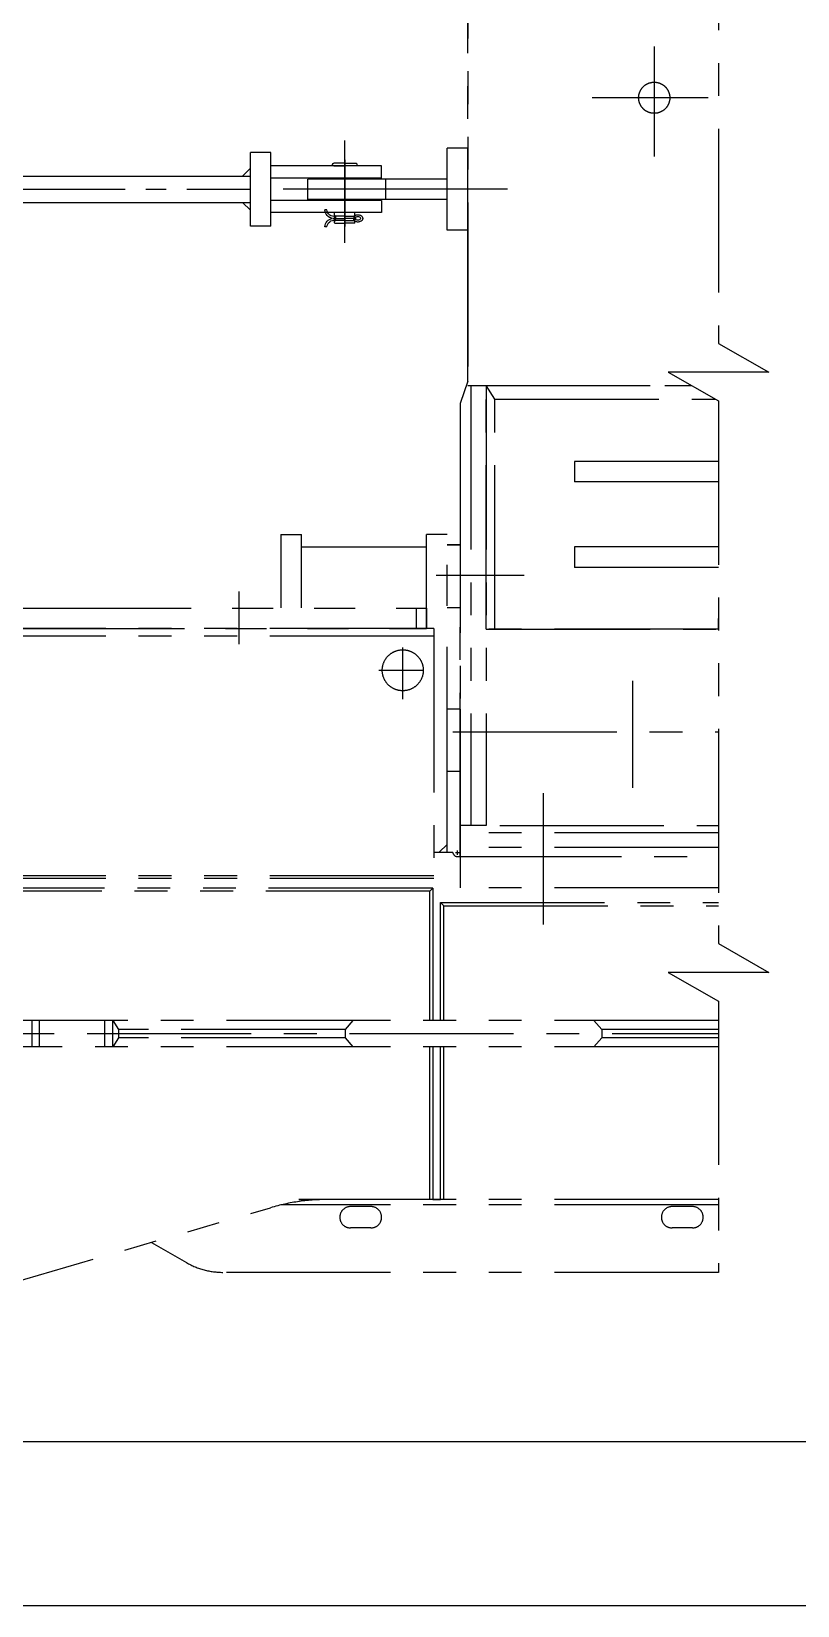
# Model space of a CAD drawing. Header units: millimetres. Extents: x 0 to 23760, y 0 to 16800.
# Drawn here: x 10535 to 12403, y 0 to 3840 of the extents above; entities that cross this region are included whole.
import ezdxf

# ---------------------------------------------------------------- set-up
doc = ezdxf.new("R2010")
doc.units = ezdxf.units.MM
doc.header["$LTSCALE"] = 400
doc.linetypes.add('G', pattern=[2, 1.25, -0.25, 0.25, -0.25])
doc.linetypes.add('K', pattern=[2.5, 1.25, -0.25, 0.25, -0.25, 0.25, -0.25])
for name, color, linetype in [('01', 7, 'Continuous'), ('02', 1, 'Continuous'), ('05', 4, 'G'), ('07', 6, 'K')]:
    doc.layers.add(name, color=color, linetype=linetype)

# ---------------------------------------------------------------- blocks, each defined once
blk = doc.blocks.new('wqtwqwqrwq')
for p, q in [((-6122.4, 6358.8), (-6106.4, 6374.8)), ((-6122.4, 6358.8), (-5127.4, 6358.8)), ((-6122.4, 6358.8), (-6122.4, 6324.8)), ((-6106.4, 6374.8), (-3032.4, 6374.8)), ((-5115.4, 6374.8), (-5115.4, 6370.8)), ((-3057.4, 6374.8), (-3057.4, 6324.8)), ((-3032.4, 6374.8), (-3032.4, 6324.8)), ((-6122.4, 6324.8), (-3032.4, 6324.8))]:
    blk.add_line(p, q)
blk.add_arc((-5127.4, 6370.8), 12, 270, 0)
at = {"layer": '05', "color": 4, "linetype": 'G'}
for p, q in [((-5274.4, 6442.8), (-5274.4, 6253)), ((-3489.4, 6286.4), (-3489.4, 6415))]:
    blk.add_line(p, q, dxfattribs=at)
blk = doc.blocks.new('weweerww')
for p, q in [((5741.6, 6846.6), (5970.6, 6846.6)), ((5970.6, 6796.6), (5970.6, 6846.6)), ((5196.6, 6796.6), (5970.6, 6796.6))]:
    blk.add_line(p, q)
at = {"layer": '01', "color": 7, "linetype": 'Continuous'}
blk.add_line((5195.6, 6815.6), (5214.6, 6796.6), dxfattribs=at)
blk = doc.blocks.new('EWERWE')
at = {"layer": '05', "color": 4, "linetype": 'G', "ltscale": 0.8}
for p, q in [((-7807.4, 4894.4), (-7807.4, 8354)), ((-10090.8, 8329.1), (-10090.8, 8046.2)), ((-10215.8, 8197.2), (-9947.5, 8197.2))]:
    blk.add_line(p, q, dxfattribs=at)
at = {"layer": '07', "color": 6, "linetype": 'K', "ltscale": 0.8}
for p, q in [((-9355.4, 7808.5), (-9355.4, 8346.6)), ((-9203.6, 8354), (-9203.6, 8002.5)), ((-9153.6, 8354), (-9153.6, 8002.5)), ((-8995, 8354), (-8995, 8002.5)), ((-8945, 8354), (-8945, 8002.5)), ((-8794.4, 8354), (-8820.4, 8354)), ((-8794.4, 8354), (-8794.4, 7787.5)), ((-8794.4, 7787.5), (-8794.4, 8354)), ((-8543.9, 7705.8), (-8543.9, 8354)), ((-8315.4, 7820.7), (-8315.4, 8354)), ((-8297, 8354), (-8297, 7724.2)), ((-8261.5, 8354), (-8261.5, 7724.2)), ((-8239.2, 7717.2), (-8239.2, 8354)), ((-8162.9, 8354), (-8162.9, 7724.2)), ((-8126.9, 7676.1), (-8126.9, 8354)), ((-8118.9, 7684), (-8118.9, 8354)), ((-7839.4, 8354), (-7839.4, 6108.1)), ((-7817.4, 8354), (-7817.4, 8069.1)), ((-7797.4, 8354), (-7797.4, 8069.1)), ((-7775.4, 8354), (-7775.4, 6108.1)), ((-7402.9, 8354), (-7402.9, 7331.3)), ((-7402.9, 8354), (-7402.9, 7676.1)), ((-7389.9, 8354), (-7389.9, 7286.6)), ((-7224.9, 8354), (-7224.9, 7145.7)), ((-9388.4, 7743), (-9388.4, 8288.8)), ((-9388.4, 7787.5), (-9388.4, 8288.8)), ((-7385.4, 8290.6), (-7385.4, 8240.6)), ((-7333.4, 8290.6), (-7333.4, 8240.6)), ((-8407.2, 8144.7), (-8668.5, 8144.7)), ((-7839.4, 8049.6), (-7817.4, 8069.1)), ((-7817.4, 8069.1), (-7797.4, 8069.1)), ((-7797.4, 8069.1), (-7775.4, 8049.6)), ((-9203.6, 8002.5), (-9153.6, 8002.5)), ((-8995, 8002.5), (-8945, 8002.5)), ((-8073.8, 7927.3), (-8393.8, 7927.3)), ((-8925, 7880), (-8925, 7665.2)), ((-9355.4, 7808.5), (-9388.4, 7787.5)), ((-8794.4, 7808.5), (-9355.4, 7808.5)), ((-9388.4, 7787.5), (-8315.4, 7787.5)), ((-8794.4, 7787.5), (-9388.4, 7787.5)), ((-8315.4, 7787.5), (-8315.4, 7724.2)), ((-10635.4, 7743), (-9388.4, 7743)), ((-9399.4, 7742.5), (-10369.4, 7742.5)), ((-9399.4, 7742.5), (-9345.1, 7724.2)), ((-9388.4, 7750.4), (-8315.4, 7750.4)), ((-9345.1, 7724.2), (-8162.9, 7724.2)), ((-8999.9, 7692.1), (-8999.9, 7724.2)), ((-8999.9, 7724.2), (-8999.9, 7692.1)), ((-8999.9, 7724.2), (-8845.9, 7724.2)), ((-8239.2, 7724.2), (-8845.9, 7724.2)), ((-8845.9, 7724.2), (-8845.9, 7692.1)), ((-8598.9, 7724.2), (-8598.9, 7692.1)), ((-8598.9, 7724.2), (-8446.9, 7724.2)), ((-8446.9, 7724.2), (-8446.9, 7692.1)), ((-8249.2, 7713), (-8249.2, 7722)), ((-8243.5, 7717.2), (-8254.4, 7717.2)), ((-8244.2, 7708.5), (-8249.9, 7705.3)), ((-8249.9, 7660.1), (-8249.9, 7705.3)), ((-8118.9, 7684), (-8126.9, 7676.1)), ((-7839.4, 7684), (-8118.9, 7684)), ((-7402.9, 7684), (-7775.4, 7684)), ((-8795.9, 7660.1), (-8795.9, 5736.1)), ((-8795.9, 7660.1), (-8185.9, 7660.1)), ((-8776.9, 7660.1), (-8776.9, 5736.1)), ((-8192.5, 7660.1), (-8192.5, 6194.6)), ((-8185.9, 7660.1), (-8185.9, 6175.6)), ((-8161.9, 7657.1), (-8161.9, 6176.1)), ((-8161.9, 7657.1), (-7839.4, 7657.1)), ((-8155.2, 7650.4), (-8161.9, 7657.1)), ((-8155.2, 7650.4), (-8155.2, 6216.1)), ((-7839.4, 7650.4), (-8155.2, 7650.4)), ((-7839.4, 7676.1), (-8126.9, 7676.1)), ((-7402.9, 7676.1), (-7775.4, 7676.1)), ((-7775.4, 7657.1), (-7402.9, 7657.1)), ((-7402.9, 7650.4), (-7775.4, 7650.4)), ((-7402.9, 7657.1), (-7402.9, 7676.1)), ((-7402.9, 7657.1), (-7402.9, 7403.7)), ((-8994.9, 7337.1), (-8994.9, 7642.1)), ((-8693.9, 7525.4), (-8693.9, 7632.3)), ((-8623.8, 7584.1), (-8749.3, 7584.1)), ((-7385.4, 7506.6), (-7385.4, 7456.6)), ((-7333.4, 7506.6), (-7333.4, 7456.6)), ((-7839.4, 7462.5), (-7817.4, 7443.8)), ((-7797.4, 7443.8), (-7775.4, 7462.5)), ((-7817.4, 7443.8), (-7817.4, 6891.3)), ((-7817.4, 7443.8), (-7797.4, 7443.8)), ((-7797.4, 7443.8), (-7797.4, 6891.3)), ((-7402.9, 7403.7), (-7402.9, 7331.1)), ((-7402.9, 7331.1), (-7402.9, 7381.4)), ((-9024.9, 7287.1), (-9024.9, 7337.1)), ((-9020.9, 7337.1), (-9024.9, 7337.1)), ((-8845.9, 7337.1), (-9023.9, 7337.1)), ((-8845.9, 7337.1), (-8997.9, 7337.1)), ((-9024.9, 7287.1), (-8845.9, 7287.1)), ((-7145.1, 6445.4), (-7382.6, 7261.8)), ((-7298.1, 6971.2), (-7248.7, 7056.7)), ((-7839.4, 6877.6), (-7817.4, 6891.3)), ((-7839.4, 6890.8), (-7839.4, 6692.8)), ((-7839.4, 6876.3), (-7775.4, 6876.3)), ((-7817.4, 6891.3), (-7797.4, 6891.3)), ((-7797.4, 6891.3), (-7775.4, 6877.6)), ((-7775.4, 6857.8), (-7839.4, 6857.8)), ((-7775.4, 6698.1), (-7839.4, 6698.1)), ((-7839.4, 6679.5), (-7775.4, 6679.5))]:
    blk.add_line(p, q, dxfattribs=at)
blk.add_lwpolyline([(-10815.3, 8354), (-9491.1, 8354), (-9421.1, 8476.5), (-9421.1, 8231.5), (-9351.1, 8354), (-8026.9, 8354), (-7956.9, 8476.5), (-7956.9, 8231.5), (-7886.9, 8354), (-7224.9, 8354)], dxfattribs=at)
for centre, radius in [((-10090.8, 8197.2), 38), ((-8693.9, 7584.1), 50)]:
    blk.add_circle(centre, radius, dxfattribs=at)
for centre, radius, start, end in [((-7359.4, 8290.6), 26, 0, 180), ((-7359.4, 8240.6), 26, 180, 0), ((-8249.2, 7717.2), 10, 300, 0), ((-7359.4, 7506.6), 26, 0, 180), ((-7359.4, 7456.6), 26, 180, 0), ((-6894.9, 7403.7), 508, 180, 196.2238), ((-7402.9, 7145.7), 178, 330, 0)]:
    blk.add_arc(centre, radius, start, end, dxfattribs=at)
for name, p, rotation in [('weweerww', (-3054.3, 14488.8), 180), ('wqtwqwqrwq', (-2471, 10674.5), 90)]:
    blk.add_blockref(name, p, dxfattribs=dict(at, rotation=rotation))
blk = doc.blocks.new('REWREWR')
at = {"layer": '01', "color": 7, "linetype": 'Continuous'}
for p, q in [((9562, 7742.5), (9562, 7692.5)), ((9562, 7742.5), (9762, 7742.5)), ((9762, 7742.5), (9762, 7692.5)), ((9562, 7692.5), (9762, 7692.5)), ((9637, 7692.5), (9637, 7352.5)), ((9687, 7692.5), (9687, 7352.5)), ((9635, 7532.5), (9605, 7532.5)), ((9689, 7532.5), (9719, 7532.5))]:
    blk.add_line(p, q, dxfattribs=at)
at = {"layer": '01', "color": 7, "linetype": 'Continuous', "ltscale": 0.5}
for p, q in [((9605, 7532.5), (9605, 7262.5)), ((9635, 7532.5), (9635, 7262.5)), ((9689, 7532.5), (9689, 7262.5)), ((9719, 7532.5), (9719, 7262.5)), ((9572, 7262.5), (9752, 7262.5)), ((9572, 7262.5), (9572, 7212.5)), ((9752, 7262.5), (9752, 7212.5)), ((9572, 7212.5), (9752, 7212.5)), ((9630, 5720.5), (9630, 7212.5)), ((9694, 5720.5), (9694, 7212.5))]:
    blk.add_line(p, q, dxfattribs=at)
at = {"layer": '01'}
for p, q in [((9637, 7542.5), (9687, 7542.5)), ((9637, 7352.5), (9687, 7352.5))]:
    blk.add_line(p, q, dxfattribs=at)
at = {"layer": '01', "ltscale": 0.8}
for p, q in [((9580.5, 7467.5), (9579, 7466.6)), ((9579, 7466.6), (9579, 7442.5)), ((9580.5, 7467.5), (9605, 7467.5)), ((9586, 7465), (9583.5, 7467.5)), ((9586, 7442.5), (9586, 7465)), ((9586, 7465), (9591, 7465)), ((9596, 7465), (9591, 7465)), ((9596, 7465), (9598.5, 7467.5)), ((9596, 7442.5), (9596, 7465)), ((9719, 7468.9), (9719, 7442.5)), ((9726, 7442.5), (9726, 7469)), ((9579, 7418.4), (9579, 7442.5)), ((9580.5, 7417.5), (9579, 7418.4)), ((9580.5, 7417.5), (9605, 7417.5)), ((9586, 7420), (9583.5, 7417.5)), ((9586, 7442.5), (9586, 7420)), ((9586, 7420), (9591, 7420)), ((9596, 7420), (9591, 7420)), ((9596, 7442.5), (9596, 7420)), ((9596, 7420), (9598.5, 7417.5)), ((9719, 7416.2), (9719, 7442.5)), ((9726, 7442.5), (9726, 7416)), ((9570, 7399.3), (9570.2, 7394.3)), ((9611.9, 7399.3), (9611.7, 7394.3))]:
    blk.add_line(p, q, dxfattribs=at)
at = {"layer": '01', "ltscale": 0.5}
for p, q in [((9630, 7193.2), (9610.7, 7212.5)), ((9694, 7193.2), (9713.3, 7212.5))]:
    blk.add_line(p, q, dxfattribs=at)
at = {"layer": '01', "ltscale": 0.8}
for centre, radius, start, end in [((9722.5, 7469), 3.5, 0.0003, 182.4626), ((9569.1, 7416.5), 17.3, 273.0616, 11.6732), ((9569.1, 7416.5), 22.3, 273.0616, 349.7254), ((9612.9, 7416.5), 22.3, 190.2746, 266.9384), ((9612.9, 7416.5), 17.3, 168.3268, 266.9384), ((9722.5, 7416.2), 3.5, 180, 357.5383)]:
    blk.add_arc(centre, radius, start, end, dxfattribs=at)
blk.add_ellipse((9591, 7474.8), major_axis=(0, -6.67), ratio=0.584936, dxfattribs=at)
blk.add_open_spline([(9595.9, 7465), (9596.2, 7465.2), (9596.5, 7465.5), (9597.4, 7466.5), (9598, 7467.4), (9598.8, 7469.1), (9599.1, 7470), (9599.6, 7471.8), (9599.8, 7472.8), (9599.9, 7475), (9599.8, 7476.4), (9599.4, 7478.8), (9599.1, 7479.8), (9598.3, 7481.6), (9597.9, 7482.4), (9596.9, 7483.7), (9596.4, 7484.2), (9595.2, 7485.2), (9594.5, 7485.6), (9593, 7486.2), (9592.4, 7486.3), (9591, 7486.5), (9590.3, 7486.5), (9589, 7486.2), (9588.3, 7486), (9587.2, 7485.4), (9586.7, 7485.1), (9585.7, 7484.4), (9585.3, 7483.9), (9584.6, 7483.1), (9584.2, 7482.6), (9583.4, 7481.2), (9582.9, 7480.1), (9582.3, 7477.9), (9582.1, 7476.8), (9582, 7474.5), (9582.1, 7473.4), (9582.4, 7471.1), (9582.7, 7470), (9583.5, 7468.2), (9583.9, 7467.4), (9584.9, 7466.1), (9585.4, 7465.5), (9586, 7465)], degree=3, knots=[0.46199, 0.46199, 0.46199, 0.46199, 0.566186, 0.566186, 0.863575, 0.863575, 1.160964, 1.160964, 1.458353, 1.458353, 1.879294, 1.879294, 2.214596, 2.214596, 2.483009, 2.483009, 2.69949, 2.69949, 2.915971, 2.915971, 3.0817, 3.0817, 3.24743, 3.24743, 3.41316, 3.41316, 3.578889, 3.578889, 3.744619, 3.744619, 3.910349, 3.910349, 4.266639, 4.266639, 4.62293, 4.62293, 4.97922, 4.97922, 5.335511, 5.335511, 5.606194, 5.606194, 5.821203, 5.821203, 5.821203, 5.821203], dxfattribs=at)
at = {"layer": '05', "color": 4, "linetype": 'G'}
for p, q in [((9662, 7839.5), (9662, 7262.6)), ((9604.2, 7442.5), (9734.3, 7442.5))]:
    blk.add_line(p, q, dxfattribs=at)
at = {"layer": '05', "color": 4, "linetype": 'G', "ltscale": 0.5}
for p, q in [((9662, 7642.8), (9662, 7262.6)), ((9531.2, 7442.5), (9794.1, 7442.5)), ((9662, 3457.5), (9662, 7212.5))]:
    blk.add_line(p, q, dxfattribs=at)
at = {"layer": '05', "ltscale": 0.8}
for p, q in [((9591, 7470.6), (9591, 7442.5)), ((9733.5, 7442.5), (9571.5, 7442.5)), ((9591, 7414.4), (9591, 7442.5))]:
    blk.add_line(p, q, dxfattribs=at)
blk = doc.blocks.new('*U100')
at = {"layer": '01'}
blk.add_lwpolyline([(25, 10), (584, 10)], dxfattribs=at)
at = {"layer": '02'}
blk.add_lwpolyline([(0, 0), (594, 0)], dxfattribs=at)

msp = doc.modelspace()

# ---------------------------------------------------------------- block references
at = {"layer": '01', "xscale": -1, "rotation": 270}
msp.add_blockref('REWREWR', (3856.3, -6206.5), dxfattribs=at)
at = {"layer": '05', "xscale": 40, "yscale": 40, "zscale": 40}
msp.add_blockref('*U100', (0, 0), dxfattribs=at)
at = {"layer": '07', "rotation": 270}
msp.add_blockref('EWERWE', (3856.3, -6412), dxfattribs=at)

doc.saveas('drawing.dxf')
